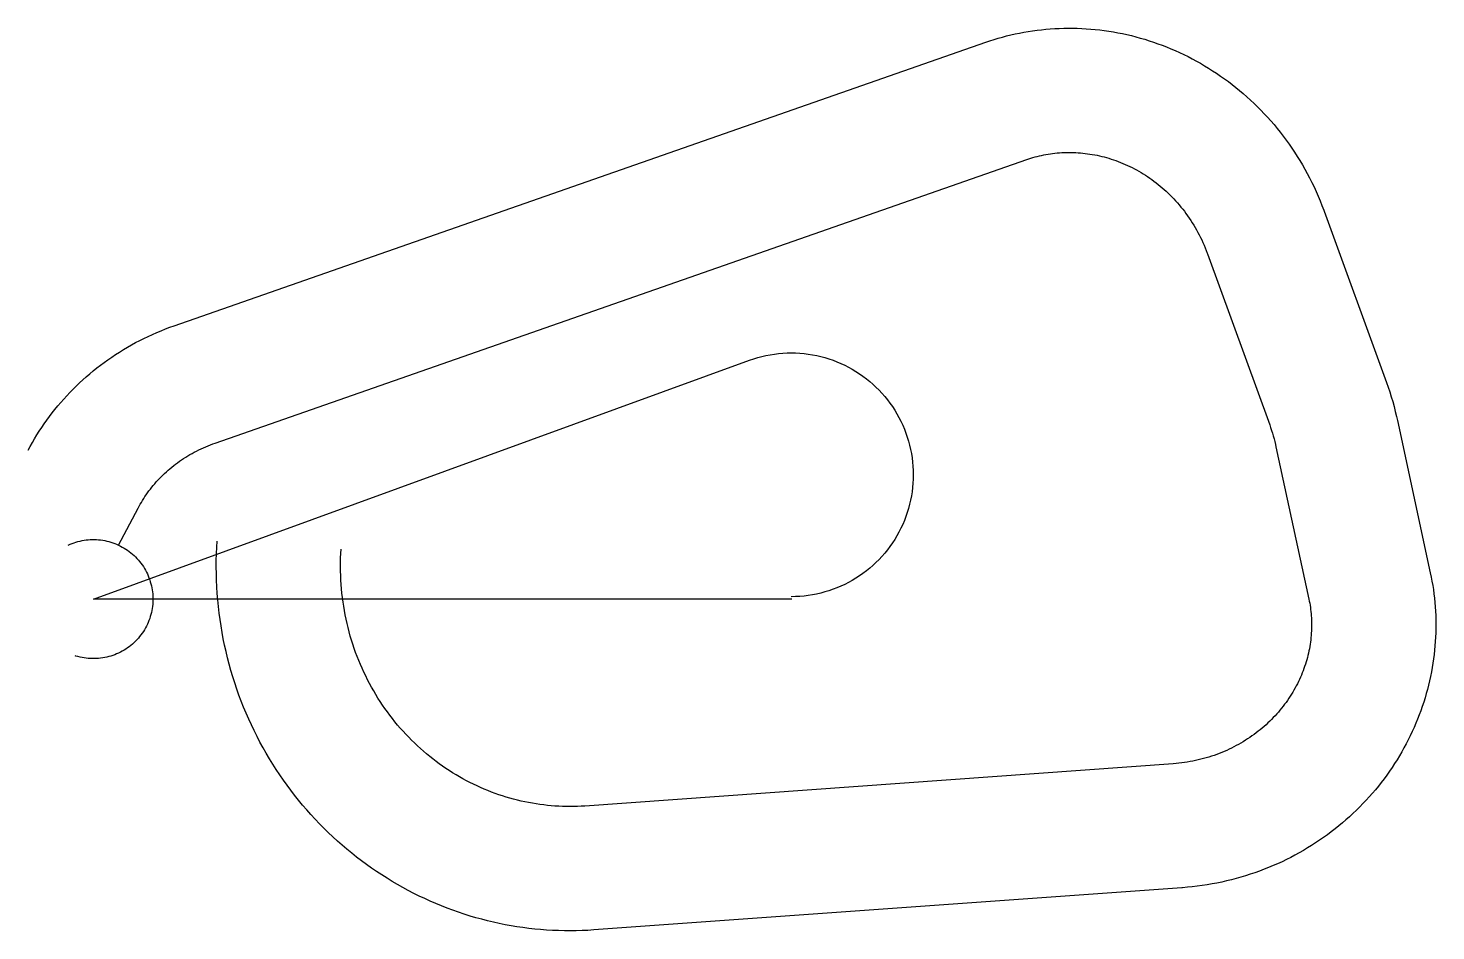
# Model space of a CAD drawing. Header units: metres. Extents: x -2416 to 49709, y -12279 to 21134.
import ezdxf

# ---------------------------------------------------------------- set-up
doc = ezdxf.new("R2010")
doc.units = ezdxf.units.M

msp = doc.modelspace()

# ---------------------------------------------------------------- linework, layer by layer
at = {"layer": 'Boundry', "color": 1}
for p, q in [((2988, 10119), (33042, 20612)), ((4505, 5776), (34558, 16269)), ((45574, 14355), (47879, 8022)), ((41252, 12782), (43556, 6449)), ((48285, 6612), (49504, 971)), ((43789, 5641), (45008, 0)), ((932, 1998), (1653, 3364)), ((39977, -6095), (18200, -7659)), ((40306, -10683), (18529, -12247))]:
    msp.add_line(p, q, dxfattribs=at)
at = {"layer": 'NorminalTrack', "color": 1}
msp.add_lwpolyline([(25859, 0), (0, 0), (24300, 8843), (24300, 8843), (24449, 8895), (24600, 8941), (24752, 8981), (24905, 9017), (25060, 9047), (25215, 9072), (25372, 9091), (25529, 9104), (25686, 9113), (25843, 9115), (26001, 9113), (26158, 9104), (26315, 9091), (26472, 9071), (26627, 9047), (26782, 9017), (26935, 8981), (27087, 8941), (27238, 8894), (27387, 8843), (27534, 8787), (27679, 8725), (27822, 8659), (27962, 8587), (28100, 8511), (28235, 8430), (28367, 8344), (28496, 8253), (28622, 8159), (28744, 8059), (28863, 7956), (28978, 7849), (29090, 7737), (29197, 7622), (29301, 7503), (29400, 7381), (29494, 7255), (29585, 7126), (29671, 6994), (29752, 6859), (29828, 6721), (29900, 6581), (29966, 6438), (30028, 6293), (30084, 6146), (30135, 5997), (30182, 5846), (30222, 5694), (30258, 5541), (30288, 5386), (30312, 5230), (30332, 5074), (30345, 4917), (30354, 4760), (30356, 4602), (30354, 4445), (30345, 4287), (30332, 4130), (30312, 3974), (30288, 3819), (30258, 3664), (30222, 3510), (30181, 3358), (30135, 3208), (30084, 3059), (30028, 2912), (29966, 2767), (29899, 2624), (29828, 2484), (29752, 2346), (29670, 2211), (29585, 2079), (29494, 1950), (29399, 1824), (29300, 1701), (29197, 1582), (29090, 1467), (28978, 1356), (28863, 1248), (28744, 1145), (28622, 1046), (28496, 951), (28367, 861), (28235, 775), (28100, 694), (27962, 618), (27821, 546), (27679, 479), (27534, 418), (27387, 362), (27238, 310), (27087, 264), (26935, 223), (26781, 188), (26627, 158), (26471, 133), (26315, 114), (26158, 100), (26001, 92), (25843, 89)], dxfattribs=at)
at = {"layer": 'WindSpiral', "color": 5}
for points in [[(33042, 20612), (33194, 20664), (33348, 20713), (33503, 20760), (33659, 20804), (33816, 20845), (33974, 20884), (34133, 20920), (34292, 20953), (34453, 20983), (34614, 21011), (34777, 21036), (34940, 21058), (35103, 21077), (35267, 21094), (35432, 21108), (35597, 21119), (35763, 21126), (35929, 21132), (36095, 21134), (36262, 21133), (36429, 21129), (36596, 21123), (36763, 21113), (36931, 21101), (37098, 21085), (37265, 21067), (37433, 21046), (37600, 21021), (37767, 20994), (37934, 20964), (38101, 20931), (38267, 20895), (38433, 20856), (38598, 20814), (38763, 20769), (38928, 20721), (39092, 20670), (39255, 20616), (39418, 20559), (39579, 20499), (39740, 20437), (39901, 20371), (40060, 20303), (40218, 20232), (40376, 20157), (40532, 20080), (40687, 20000), (40841, 19918), (40994, 19832), (41145, 19744), (41295, 19653), (41444, 19559), (41592, 19462), (41738, 19363), (41882, 19260), (42025, 19156), (42166, 19048), (42306, 18938), (42444, 18826), (42580, 18710), (42714, 18593), (42846, 18472), (42977, 18350), (43105, 18224), (43232, 18097), (43356, 17967), (43479, 17834), (43599, 17700), (43717, 17562), (43833, 17423), (43947, 17282), (44058, 17138), (44167, 16992), (44273, 16844), (44377, 16694), (44479, 16542), (44578, 16388), (44675, 16232), (44769, 16074), (44860, 15914), (44949, 15752), (45035, 15589), (45118, 15423), (45198, 15257), (45276, 15088), (45351, 14918), (45423, 14746), (45492, 14573), (45558, 14398), (45574, 14355)], [(34558, 16269), (34635, 16295), (34712, 16320), (34790, 16343), (34869, 16366), (34948, 16386), (35028, 16406), (35108, 16424), (35190, 16441), (35271, 16457), (35354, 16471), (35437, 16484), (35520, 16495), (35604, 16505), (35688, 16513), (35773, 16520), (35858, 16526), (35943, 16530), (36029, 16533), (36115, 16534), (36201, 16533), (36288, 16531), (36375, 16528), (36462, 16523), (36549, 16517), (36637, 16509), (36724, 16499), (36812, 16488), (36900, 16475), (36988, 16461), (37076, 16445), (37164, 16427), (37251, 16408), (37339, 16388), (37427, 16365), (37515, 16341), (37602, 16316), (37689, 16289), (37776, 16260), (37863, 16230), (37949, 16198), (38036, 16164), (38122, 16129), (38207, 16093), (38292, 16054), (38377, 16014), (38461, 15973), (38545, 15929), (38628, 15885), (38711, 15838), (38793, 15790), (38875, 15741), (38956, 15690), (39036, 15637), (39115, 15583), (39194, 15527), (39272, 15470), (39350, 15411), (39426, 15351), (39502, 15289), (39577, 15226), (39651, 15161), (39724, 15095), (39796, 15027), (39867, 14958), (39937, 14887), (40006, 14815), (40074, 14742), (40140, 14667), (40206, 14590), (40271, 14513), (40334, 14434), (40396, 14354), (40457, 14272), (40517, 14189), (40575, 14105), (40632, 14020), (40688, 13933), (40742, 13845), (40795, 13756), (40847, 13666), (40897, 13575), (40945, 13483), (40992, 13389), (41038, 13295), (41082, 13199), (41124, 13102), (41165, 13005), (41205, 12906), (41242, 12807), (41252, 12782)], [(-2416, 5511), (-2339, 5654), (-2259, 5797), (-2176, 5938), (-2091, 6079), (-2003, 6218), (-1912, 6355), (-1819, 6491), (-1724, 6626), (-1626, 6760), (-1525, 6892), (-1422, 7022), (-1317, 7151), (-1209, 7278), (-1099, 7403), (-986, 7527), (-871, 7649), (-754, 7769), (-634, 7887), (-512, 8004), (-388, 8118), (-262, 8231), (-134, 8341), (-3, 8449), (130, 8556), (264, 8660), (401, 8761), (540, 8861), (680, 8958), (823, 9053), (967, 9146), (1114, 9237), (1262, 9324), (1412, 9410), (1563, 9493), (1717, 9573), (1872, 9651), (2028, 9726), (2186, 9799), (2346, 9869), (2507, 9936), (2669, 10001), (2833, 10063), (2988, 10119)], [(47879, 8022), (47941, 7846), (48001, 7668), (48057, 7489), (48111, 7309), (48161, 7127), (48208, 6945), (48252, 6761), (48285, 6612)], [(43556, 6449), (43592, 6348), (43626, 6247), (43658, 6144), (43689, 6041), (43718, 5937), (43745, 5832), (43770, 5727), (43789, 5641)], [(1653, 3364), (1692, 3437), (1733, 3510), (1775, 3582), (1818, 3654), (1863, 3725), (1910, 3795), (1957, 3865), (2007, 3935), (2057, 4003), (2109, 4071), (2162, 4139), (2217, 4205), (2273, 4271), (2330, 4337), (2389, 4401), (2448, 4464), (2510, 4527), (2572, 4589), (2636, 4650), (2701, 4710), (2767, 4769), (2835, 4827), (2904, 4884), (2973, 4940), (3045, 4995), (3117, 5049), (3190, 5102), (3265, 5153), (3341, 5204), (3418, 5253), (3496, 5301), (3575, 5348), (3655, 5394), (3736, 5438), (3818, 5481), (3902, 5523), (3986, 5564), (4071, 5603), (4157, 5641), (4244, 5677), (4332, 5712), (4421, 5745), (4505, 5776)], [(-932, 1998), (-861, 2029), (-790, 2058), (-718, 2085), (-645, 2108), (-571, 2130), (-496, 2148), (-421, 2164), (-345, 2178), (-269, 2188), (-192, 2196), (-115, 2202), (-38, 2204), (38, 2204), (115, 2202), (192, 2196), (269, 2188), (345, 2178), (421, 2164), (496, 2148), (571, 2130), (645, 2108), (718, 2085), (790, 2058), (861, 2029), (932, 1998), (1001, 1964), (1069, 1928), (1136, 1890), (1201, 1849), (1265, 1806), (1327, 1761), (1387, 1713), (1446, 1664), (1504, 1612), (1559, 1559), (1612, 1504), (1664, 1446), (1713, 1387), (1761, 1327), (1806, 1265), (1849, 1201), (1890, 1136), (1928, 1069), (1964, 1001), (1998, 932), (2029, 861), (2058, 790), (2085, 718), (2108, 645), (2130, 571), (2148, 496), (2164, 421), (2178, 345), (2188, 269), (2196, 192), (2202, 115), (2204, 38), (2204, -38), (2202, -115), (2196, -192), (2188, -269), (2178, -345), (2164, -421), (2148, -496), (2130, -571), (2108, -645), (2085, -718), (2058, -790), (2029, -861), (1998, -932), (1964, -1001), (1928, -1069), (1890, -1136), (1849, -1201), (1806, -1265), (1761, -1327), (1713, -1387), (1664, -1446), (1612, -1504), (1559, -1559), (1504, -1612), (1446, -1664), (1387, -1713), (1327, -1761), (1265, -1806), (1201, -1849), (1136, -1890), (1069, -1928), (1001, -1964), (932, -1998), (861, -2029), (790, -2058), (718, -2085), (645, -2108), (571, -2130), (496, -2148), (421, -2164), (345, -2178), (269, -2188), (192, -2196), (115, -2202), (38, -2204), (-38, -2204), (-115, -2202), (-192, -2196), (-269, -2188), (-345, -2178), (-421, -2164), (-496, -2148), (-571, -2130), (-645, -2108), (-681, -2097)], [(18529, -12247), (18312, -12261), (18094, -12270), (17875, -12277), (17657, -12279), (17438, -12277), (17219, -12272), (16999, -12263), (16780, -12250), (16560, -12233), (16341, -12212), (16121, -12188), (15902, -12159), (15683, -12127), (15465, -12091), (15246, -12051), (15029, -12007), (14811, -11959), (14595, -11907), (14379, -11852), (14163, -11793), (13949, -11730), (13735, -11663), (13522, -11592), (13311, -11517), (13100, -11439), (12890, -11357), (12682, -11271), (12475, -11182), (12269, -11088), (12065, -10991), (11862, -10891), (11660, -10786), (11461, -10678), (11263, -10567), (11066, -10451), (10872, -10333), (10679, -10210), (10488, -10084), (10299, -9955), (10112, -9823), (9928, -9686), (9745, -9547), (9565, -9404), (9387, -9258), (9211, -9108), (9038, -8956), (8867, -8800), (8699, -8641), (8534, -8479), (8371, -8314), (8210, -8145), (8053, -7974), (7898, -7800), (7746, -7623), (7598, -7443), (7452, -7260), (7309, -7075), (7169, -6887), (7033, -6696), (6899, -6503), (6769, -6307), (6642, -6108), (6518, -5907), (6398, -5704), (6281, -5499), (6168, -5291), (6058, -5081), (5952, -4869), (5849, -4655), (5750, -4438), (5655, -4220), (5563, -4000), (5475, -3778), (5391, -3554), (5311, -3329), (5235, -3102), (5162, -2873), (5093, -2643), (5029, -2411), (4968, -2178), (4911, -1944), (4859, -1709), (4810, -1472), (4765, -1234), (4725, -995), (4689, -756), (4657, -515), (4629, -274), (4605, -31), (4585, 212), (4570, 455), (4559, 699), (4552, 943), (4549, 1188), (4551, 1433), (4557, 1679), (4567, 1924), (4581, 2150)], [(18200, -7659), (18062, -7667), (17925, -7674), (17787, -7677), (17648, -7679), (17510, -7678), (17371, -7675), (17231, -7669), (17092, -7660), (16953, -7650), (16813, -7637), (16674, -7621), (16534, -7603), (16394, -7582), (16255, -7559), (16116, -7534), (15977, -7506), (15838, -7475), (15699, -7442), (15561, -7407), (15423, -7369), (15286, -7328), (15148, -7285), (15012, -7240), (14876, -7192), (14740, -7142), (14606, -7089), (14471, -7033), (14338, -6976), (14205, -6916), (14074, -6853), (13943, -6788), (13812, -6721), (13683, -6651), (13555, -6579), (13428, -6504), (13302, -6427), (13177, -6348), (13053, -6266), (12931, -6182), (12809, -6096), (12689, -6008), (12570, -5917), (12453, -5824), (12337, -5729), (12223, -5631), (12110, -5532), (11998, -5430), (11888, -5326), (11780, -5220), (11674, -5112), (11569, -5002), (11466, -4890), (11364, -4776), (11265, -4660), (11167, -4542), (11071, -4422), (10977, -4300), (10886, -4176), (10796, -4051), (10708, -3923), (10622, -3794), (10538, -3663), (10457, -3531), (10378, -3397), (10301, -3261), (10226, -3124), (10153, -2985), (10083, -2845), (10015, -2703), (9949, -2560), (9886, -2415), (9825, -2269), (9767, -2122), (9711, -1973), (9658, -1823), (9607, -1672), (9558, -1520), (9513, -1367), (9470, -1213), (9429, -1057), (9391, -901), (9356, -744), (9324, -586), (9294, -427), (9267, -267), (9243, -107), (9221, 54), (9203, 216), (9187, 378), (9173, 541), (9163, 704), (9156, 868), (9151, 1032), (9149, 1197), (9151, 1362), (9155, 1527), (9161, 1692), (9170, 1844)], [(49504, 971), (49536, 817), (49565, 662), (49592, 506), (49616, 350), (49637, 193), (49655, 35), (49671, -123), (49684, -282), (49694, -442), (49702, -602), (49707, -762), (49709, -922), (49708, -1083), (49704, -1244), (49698, -1406), (49688, -1567), (49676, -1729), (49661, -1891), (49643, -2052), (49622, -2214), (49599, -2375), (49572, -2537), (49543, -2698), (49511, -2859), (49476, -3019), (49438, -3180), (49397, -3340), (49353, -3499), (49307, -3658), (49258, -3816), (49205, -3974), (49150, -4131), (49092, -4287), (49032, -4443), (48968, -4598), (48902, -4751), (48833, -4904), (48761, -5056), (48686, -5207), (48609, -5357), (48529, -5506), (48446, -5654), (48360, -5800), (48272, -5945), (48181, -6089), (48087, -6232), (47991, -6373), (47892, -6512), (47791, -6650), (47687, -6787), (47580, -6922), (47471, -7055), (47359, -7187), (47245, -7317), (47129, -7445), (47010, -7571), (46889, -7695), (46765, -7817), (46639, -7938), (46511, -8056), (46380, -8172), (46247, -8286), (46112, -8398), (45975, -8508), (45836, -8616), (45694, -8721), (45551, -8824), (45406, -8925), (45258, -9023), (45109, -9119), (44958, -9212), (44805, -9303), (44650, -9392), (44493, -9477), (44335, -9560), (44174, -9641), (44013, -9719), (43849, -9794), (43684, -9866), (43518, -9936), (43350, -10002), (43181, -10066), (43010, -10127), (42838, -10186), (42665, -10241), (42491, -10293), (42315, -10342), (42138, -10389), (41961, -10432), (41782, -10472), (41602, -10510), (41422, -10544), (41240, -10575), (41058, -10603), (40875, -10627), (40691, -10649), (40507, -10667), (40322, -10682), (40306, -10683)], [(45008, 0), (45023, -76), (45038, -152), (45051, -228), (45063, -305), (45073, -383), (45082, -461), (45090, -539), (45096, -618), (45102, -698), (45105, -777), (45108, -857), (45109, -938), (45108, -1018), (45106, -1099), (45103, -1180), (45098, -1262), (45092, -1343), (45085, -1425), (45076, -1507), (45065, -1589), (45053, -1671), (45040, -1753), (45025, -1835), (45008, -1917), (44990, -1999), (44971, -2082), (44950, -2164), (44927, -2246), (44904, -2327), (44878, -2409), (44851, -2491), (44823, -2572), (44793, -2653), (44761, -2734), (44728, -2814), (44694, -2894), (44657, -2974), (44620, -3054), (44581, -3133), (44540, -3211), (44498, -3289), (44455, -3367), (44409, -3444), (44363, -3521), (44315, -3597), (44265, -3672), (44214, -3747), (44162, -3821), (44108, -3894), (44053, -3967), (43996, -4039), (43937, -4110), (43878, -4180), (43817, -4250), (43754, -4318), (43690, -4386), (43625, -4453), (43559, -4519), (43491, -4584), (43421, -4648), (43351, -4711), (43279, -4772), (43206, -4833), (43131, -4893), (43055, -4951), (42978, -5009), (42900, -5065), (42821, -5120), (42740, -5174), (42658, -5226), (42575, -5277), (42491, -5327), (42406, -5376), (42320, -5423), (42233, -5469), (42144, -5513), (42055, -5556), (41964, -5598), (41873, -5638), (41781, -5676), (41688, -5714), (41593, -5749), (41498, -5783), (41402, -5816), (41306, -5846), (41208, -5876), (41110, -5903), (41011, -5929), (40911, -5953), (40811, -5976), (40710, -5997), (40608, -6016), (40505, -6034), (40403, -6049), (40299, -6063), (40195, -6076), (40091, -6086), (39986, -6095), (39977, -6095)]]:
    msp.add_lwpolyline(points, dxfattribs=at)

doc.saveas('drawing.dxf')
